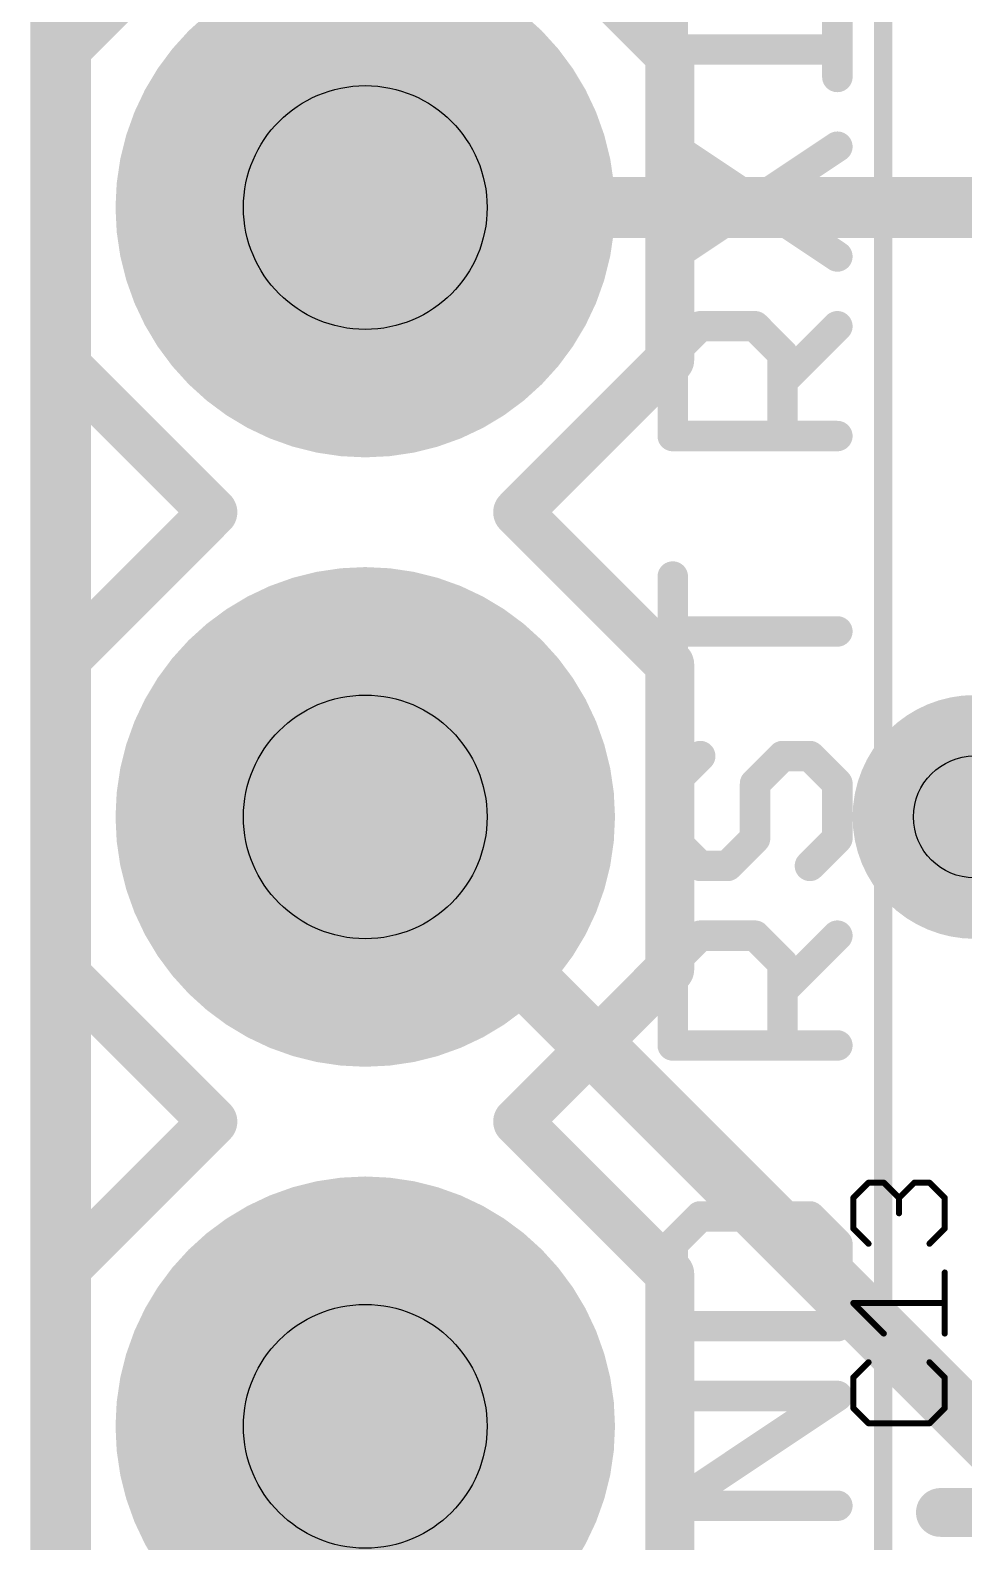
# Model space of a CAD drawing. Extents: x -32 to 75, y -15 to 35.
# Drawn here: x -0.13 to 3.77, y 21.11 to 27.41 of the extents above; entities that cross this region are included whole.
import ezdxf

# ---------------------------------------------------------------- set-up
doc = ezdxf.new("R2010")
doc.units = 0
for name, color, linetype in [('1', 12, 'CONTINUOUS'), ('16', 132, 'CONTINUOUS'), ('17', 110, 'CONTINUOUS'), ('18', 110, 'CONTINUOUS'), ('20', 53, 'CONTINUOUS'), ('21', 41, 'CONTINUOUS'), ('22', 40, 'CONTINUOUS'), ('25', 253, 'CONTINUOUS'), ('29', 253, 'CONTINUOUS'), ('30', 253, 'CONTINUOUS'), ('44', 253, 'CONTINUOUS'), ('51', 53, 'CONTINUOUS'), ('52', 253, 'CONTINUOUS')]:
    doc.layers.add(name, color=color, linetype=linetype)

# ---------------------------------------------------------------- blocks, each defined once
blk = doc.blocks.new('RECT')
blk.add_solid([(-0.5, -0.5), (0.5, -0.5), (-0.5, 0.5), (0.5, 0.5)])
blk = doc.blocks.new('ROUNDP')
at = {"const_width": 0.5}
blk.add_lwpolyline([(0, -0.25, 1), (0, 0.25, 1), (0, -0.25)], format="xyb", dxfattribs=at)
blk = doc.blocks.new('ROUNDV')
at = {"const_width": 0.5}
blk.add_lwpolyline([(0, -0.25, 1), (0, 0.25, 1), (0, -0.25)], format="xyb", dxfattribs=at)

msp = doc.modelspace()

# ---------------------------------------------------------------- linework, layer by layer
at = {"layer": '1', "const_width": 0.254}
msp.add_lwpolyline([(0, 0), (0, 33.02)], dxfattribs=at)
at = {"layer": '16', "const_width": 0.254}
for points in [[(0, 0), (0, 33.02)], [(4.699, 26.67), (1.27, 26.67)], [(5.08, 20.32), (1.27, 24.13)]]:
    msp.add_lwpolyline(points, dxfattribs=at)
at = {"layer": '16', "const_width": 0.127}
for points in [[(1.27, 26.7335, 1), (1.27, 26.6065)], [(1.3149, 24.1749, 1), (1.2251, 24.0851)]]:
    msp.add_lwpolyline(points, format="xyb", dxfattribs=at)
at = {"layer": '20', "const_width": 0.2032}
msp.add_lwpolyline([(0, 33.02), (0, 0)], dxfattribs=at)
at = {"layer": '21'}
for points, const_width in [([(2.5521, 27.2143), (2.5521, 27.4431)], 0.127), ([(3.2385, 27.2143), (3.2385, 27.4431)], 0.127), ([(3.2385, 27.3287), (2.5521, 27.3287)], 0.127), ([(2.5521, 26.4659), (3.2385, 26.9235)], 0.127), ([(2.5521, 26.9235), (3.2385, 26.4659)], 0.127), ([(2.5521, 26.0607), (2.6665, 26.1751)], 0.127), ([(2.6665, 26.1751), (2.8953, 26.1751)], 0.127), ([(2.8953, 26.1751), (3.0097, 26.0607)], 0.127), ([(3.0097, 25.9463), (3.2385, 26.1751)], 0.127), ([(2.5521, 25.7175), (2.5521, 26.0607)], 0.127), ([(3.0097, 26.0607), (3.0097, 25.7175)], 0.127), ([(3.2385, 25.7175), (2.5521, 25.7175)], 0.127), ([(2.5521, 24.6743), (2.5521, 25.1319)], 0.127), ([(3.2385, 24.9031), (2.5521, 24.9031)], 0.127), ([(2.6665, 24.3835), (2.5521, 24.2691)], 0.127), ([(2.8953, 24.2691), (3.0097, 24.3835)], 0.127), ([(3.0097, 24.3835), (3.1241, 24.3835)], 0.127), ([(3.1241, 24.3835), (3.2385, 24.2691)], 0.127), ([(2.5521, 24.2691), (2.5521, 24.0403)], 0.127), ([(2.8953, 24.0403), (2.8953, 24.2691)], 0.127), ([(3.2385, 24.2691), (3.2385, 24.0403)], 0.127), ([(2.5521, 24.0403), (2.6665, 23.9259)], 0.127), ([(2.7809, 23.9259), (2.8953, 24.0403)], 0.127), ([(3.2385, 24.0403), (3.1241, 23.9259)], 0.127), ([(2.6665, 23.9259), (2.7809, 23.9259)], 0.127), ([(2.5521, 23.5207), (2.6665, 23.6351)], 0.127), ([(2.6665, 23.6351), (2.8953, 23.6351)], 0.127), ([(2.8953, 23.6351), (3.0097, 23.5207)], 0.127), ([(3.0097, 23.4063), (3.2385, 23.6351)], 0.127), ([(2.5521, 23.1775), (2.5521, 23.5207)], 0.127), ([(3.0097, 23.5207), (3.0097, 23.1775)], 0.127), ([(3.2385, 23.1775), (2.5521, 23.1775)], 0.127), ([(2.6665, 22.4649), (2.5521, 22.3505)], 0.127), ([(3.1241, 22.4649), (2.6665, 22.4649)], 0.127), ([(3.2385, 22.3505), (3.1241, 22.4649)], 0.127), ([(2.5521, 22.3505), (2.5521, 22.0073)], 0.127), ([(3.2385, 22.0073), (3.2385, 22.3505)], 0.127), ([(2.5521, 22.0073), (3.2385, 22.0073)], 0.127), ([(2.5521, 21.2589), (3.2385, 21.7165)], 0.127), ([(3.2385, 21.7165), (2.5521, 21.7165)], 0.127), ([(3.2385, 21.2589), (2.5521, 21.2589)], 0.127), ([(3.668, 21.231), (4.968, 21.231)], 0.2032)]:
    msp.add_lwpolyline(points, dxfattribs=dict(at, const_width=const_width))
for points, const_width in [([(2.5521, 27.3605, 1), (2.5521, 27.297)], 0.0635), ([(3.2385, 27.297, 1), (3.2385, 27.3605)], 0.0635), ([(2.5204, 27.2143, 1), (2.5839, 27.2143)], 0.0635), ([(3.2067, 27.2143, 1), (3.2703, 27.2143)], 0.0635), ([(2.5697, 26.9499, 1), (2.5345, 26.8971)], 0.0635), ([(3.2561, 26.8971, 1), (3.2209, 26.9499)], 0.0635), ([(2.5345, 26.4923, 1), (2.5697, 26.4395)], 0.0635), ([(3.2209, 26.4395, 1), (3.2561, 26.4923)], 0.0635), ([(2.6665, 26.2068, 1), (2.6665, 26.1433)], 0.0635), ([(2.689, 26.1526, 1), (2.6441, 26.1975)], 0.0635), ([(2.9178, 26.1975, 1), (2.8729, 26.1526)], 0.0635), ([(2.8953, 26.1433, 1), (2.8953, 26.2068)], 0.0635), ([(3.261, 26.1526, 1), (3.216, 26.1975)], 0.0635), ([(2.5839, 26.0607, 1), (2.5204, 26.0607)], 0.0635), ([(2.5297, 26.0831, 1), (2.5746, 26.0382)], 0.0635), ([(3.0415, 26.0607, 1), (2.978, 26.0607)], 0.0635), ([(2.9873, 26.0382, 1), (3.0322, 26.0831)], 0.0635), ([(2.9873, 25.9687, 1), (3.0322, 25.9238)], 0.0635), ([(2.5521, 25.7492, 1), (2.5521, 25.6858)], 0.0635), ([(3.2385, 25.6858, 1), (3.2385, 25.7492)], 0.0635), ([(2.5204, 25.7175, 1), (2.5839, 25.7175)], 0.0635), ([(2.978, 25.7175, 1), (3.0415, 25.7175)], 0.0635), ([(2.5839, 25.1319, 1), (2.5204, 25.1319)], 0.0635), ([(2.5521, 24.9349, 1), (2.5521, 24.8714)], 0.0635), ([(3.2385, 24.8714, 1), (3.2385, 24.9349)], 0.0635), ([(2.5204, 24.6743, 1), (2.5839, 24.6743)], 0.0635), ([(2.689, 24.3611, 1), (2.6441, 24.406)], 0.0635), ([(3.0097, 24.4153, 1), (3.0097, 24.3518)], 0.0635), ([(3.0322, 24.3611, 1), (2.9873, 24.406)], 0.0635), ([(3.1466, 24.406, 1), (3.1017, 24.3611)], 0.0635), ([(3.1241, 24.3518, 1), (3.1241, 24.4153)], 0.0635), ([(2.5839, 24.2691, 1), (2.5204, 24.2691)], 0.0635), ([(2.5297, 24.2916, 1), (2.5746, 24.2467)], 0.0635), ([(2.9271, 24.2691, 1), (2.8636, 24.2691)], 0.0635), ([(2.8729, 24.2916, 1), (2.9178, 24.2467)], 0.0635), ([(3.2703, 24.2691, 1), (3.2067, 24.2691)], 0.0635), ([(3.216, 24.2467, 1), (3.261, 24.2916)], 0.0635), ([(2.5746, 24.0628, 1), (2.5297, 24.0179)], 0.0635), ([(2.5204, 24.0403, 1), (2.5839, 24.0403)], 0.0635), ([(2.8636, 24.0403, 1), (2.9271, 24.0403)], 0.0635), ([(2.9178, 24.0179, 1), (2.8729, 24.0628)], 0.0635), ([(3.2067, 24.0403, 1), (3.2703, 24.0403)], 0.0635), ([(3.261, 24.0179, 1), (3.216, 24.0628)], 0.0635), ([(2.6665, 23.9577, 1), (2.6665, 23.8942)], 0.0635), ([(2.6441, 23.9035, 1), (2.689, 23.9484)], 0.0635), ([(2.7585, 23.9484, 1), (2.8034, 23.9035)], 0.0635), ([(2.7809, 23.8942, 1), (2.7809, 23.9577)], 0.0635), ([(3.1017, 23.9484, 1), (3.1466, 23.9035)], 0.0635), ([(2.6665, 23.6668, 1), (2.6665, 23.6033)], 0.0635), ([(2.689, 23.6126, 1), (2.6441, 23.6575)], 0.0635), ([(2.9178, 23.6575, 1), (2.8729, 23.6126)], 0.0635), ([(2.8953, 23.6033, 1), (2.8953, 23.6668)], 0.0635), ([(3.261, 23.6126, 1), (3.216, 23.6575)], 0.0635), ([(2.5839, 23.5207, 1), (2.5204, 23.5207)], 0.0635), ([(2.5297, 23.5431, 1), (2.5746, 23.4982)], 0.0635), ([(3.0415, 23.5207, 1), (2.978, 23.5207)], 0.0635), ([(2.9873, 23.4982, 1), (3.0322, 23.5431)], 0.0635), ([(2.9873, 23.4287, 1), (3.0322, 23.3838)], 0.0635), ([(2.5521, 23.2093, 1), (2.5521, 23.1458)], 0.0635), ([(2.5204, 23.1775, 1), (2.5839, 23.1775)], 0.0635), ([(2.978, 23.1775, 1), (3.0415, 23.1775)], 0.0635), ([(3.2385, 23.1458, 1), (3.2385, 23.2093)], 0.0635), ([(2.6665, 22.4967, 1), (2.6665, 22.4332)], 0.0635), ([(2.689, 22.4425, 1), (2.6441, 22.4874)], 0.0635), ([(3.1466, 22.4874, 1), (3.1017, 22.4425)], 0.0635), ([(3.1241, 22.4332, 1), (3.1241, 22.4967)], 0.0635), ([(2.5839, 22.3505, 1), (2.5204, 22.3505)], 0.0635), ([(2.5297, 22.373, 1), (2.5746, 22.3281)], 0.0635), ([(3.2703, 22.3505, 1), (3.2067, 22.3505)], 0.0635), ([(3.216, 22.3281, 1), (3.261, 22.373)], 0.0635), ([(2.5521, 22.0391, 1), (2.5521, 21.9756)], 0.0635), ([(3.2385, 21.9756, 1), (3.2385, 22.0391)], 0.0635), ([(2.5204, 22.0073, 1), (2.5839, 22.0073)], 0.0635), ([(3.2067, 22.0073, 1), (3.2703, 22.0073)], 0.0635), ([(2.5521, 21.7483, 1), (2.5521, 21.6848)], 0.0635), ([(3.2561, 21.6901, 1), (3.2209, 21.7429)], 0.0635), ([(3.2385, 21.6848, 1), (3.2385, 21.7483)], 0.0635), ([(2.5521, 21.2907, 1), (2.5521, 21.2272)], 0.0635), ([(2.5345, 21.2853, 1), (2.5697, 21.2325)], 0.0635), ([(3.2385, 21.2272, 1), (3.2385, 21.2907)], 0.0635), ([(3.668, 21.2818, 1), (3.668, 21.1802)], 0.1016)]:
    msp.add_lwpolyline(points, format="xyb", dxfattribs=dict(at, const_width=const_width))
at = {"layer": '22', "const_width": 0.2032}
for points in [[(0.635, 27.94), (0, 27.305)], [(2.54, 27.305), (1.905, 27.94)], [(0, 27.305), (0, 26.035)], [(2.54, 26.035), (2.54, 27.305)], [(0.635, 25.4), (0, 26.035)], [(2.54, 26.035), (1.905, 25.4)], [(0.635, 25.4), (0, 24.765)], [(2.54, 24.765), (1.905, 25.4)], [(0, 24.765), (0, 23.495)], [(2.54, 23.495), (2.54, 24.765)], [(0.635, 22.86), (0, 23.495)], [(2.54, 23.495), (1.905, 22.86)], [(0.635, 22.86), (0, 22.225)], [(2.54, 22.225), (1.905, 22.86)], [(0, 22.225), (0, 20.955)], [(2.54, 20.955), (2.54, 22.225)]]:
    msp.add_lwpolyline(points, dxfattribs=at)
at = {"layer": '22', "const_width": 0.1016}
for points in [[(0.0508, 27.305, 1), (-0.0508, 27.305)], [(2.5908, 27.305, 1), (2.4892, 27.305)], [(-0.0359, 27.3409, 1), (0.0359, 27.2691)], [(2.5041, 27.2691, 1), (2.5759, 27.3409)], [(0.0359, 26.0709, 1), (-0.0359, 25.9991)], [(-0.0508, 26.035, 1), (0.0508, 26.035)], [(2.4892, 26.035, 1), (2.5908, 26.035)], [(2.5759, 25.9991, 1), (2.5041, 26.0709)], [(0.6709, 25.3641, 1), (0.5991, 25.4359)], [(0.5991, 25.3641, 1), (0.6709, 25.4359)], [(1.9409, 25.4359, 1), (1.8691, 25.3641)], [(1.8691, 25.4359, 1), (1.9409, 25.3641)], [(0.0508, 24.765, 1), (-0.0508, 24.765)], [(-0.0359, 24.8009, 1), (0.0359, 24.7291)], [(2.5908, 24.765, 1), (2.4892, 24.765)], [(2.5041, 24.7291, 1), (2.5759, 24.8009)], [(0.0359, 23.5309, 1), (-0.0359, 23.4591)], [(2.5759, 23.4591, 1), (2.5041, 23.5309)], [(-0.0508, 23.495, 1), (0.0508, 23.495)], [(2.4892, 23.495, 1), (2.5908, 23.495)], [(0.6709, 22.8241, 1), (0.5991, 22.8959)], [(0.5991, 22.8241, 1), (0.6709, 22.8959)], [(1.9409, 22.8959, 1), (1.8691, 22.8241)], [(1.8691, 22.8959, 1), (1.9409, 22.8241)], [(0.0508, 22.225, 1), (-0.0508, 22.225)], [(-0.0359, 22.2609, 1), (0.0359, 22.1891)], [(2.5908, 22.225, 1), (2.4892, 22.225)], [(2.5041, 22.1891, 1), (2.5759, 22.2609)]]:
    msp.add_lwpolyline(points, format="xyb", dxfattribs=at)
at = {"layer": '25', "const_width": 0.0254}
for points in [[(3.305, 22.5418), (3.3685, 22.6053)], [(3.3685, 22.6053), (3.4321, 22.6053)], [(3.4321, 22.6053), (3.4956, 22.5418)], [(3.4956, 22.5418), (3.5592, 22.6053)], [(3.5592, 22.6053), (3.6227, 22.6053)], [(3.6227, 22.6053), (3.6863, 22.5418)], [(3.305, 22.4147), (3.305, 22.5418)], [(3.4956, 22.5418), (3.4956, 22.4782)], [(3.6863, 22.5418), (3.6863, 22.4147)], [(3.3685, 22.3511), (3.305, 22.4147)], [(3.6863, 22.4147), (3.6227, 22.3511)], [(3.6863, 21.9769), (3.6863, 22.2311)], [(3.4321, 21.9769), (3.305, 22.104)], [(3.305, 22.104), (3.6863, 22.104)], [(3.3685, 21.8569), (3.305, 21.7934)], [(3.6863, 21.7934), (3.6227, 21.8569)], [(3.305, 21.7934), (3.305, 21.6663)], [(3.6863, 21.6663), (3.6863, 21.7934)], [(3.305, 21.6663), (3.3685, 21.6027)], [(3.6227, 21.6027), (3.6863, 21.6663)], [(3.3685, 21.6027), (3.6227, 21.6027)]]:
    msp.add_lwpolyline(points, dxfattribs=at)
at = {"layer": '25', "const_width": 0.0127}
for points in [[(3.3685, 22.6117, 1), (3.3685, 22.599)], [(3.373, 22.6008, 1), (3.364, 22.6098)], [(3.4366, 22.6098, 1), (3.4276, 22.6008)], [(3.4321, 22.599, 1), (3.4321, 22.6117)], [(3.5592, 22.6117, 1), (3.5592, 22.599)], [(3.5637, 22.6008, 1), (3.5547, 22.6098)], [(3.6272, 22.6098, 1), (3.6183, 22.6008)], [(3.6227, 22.599, 1), (3.6227, 22.6117)], [(3.3113, 22.5418, 1), (3.2986, 22.5418)], [(3.502, 22.5418, 1), (3.4893, 22.5418)], [(3.6926, 22.5418, 1), (3.68, 22.5418)], [(3.3005, 22.5463, 1), (3.3095, 22.5373)], [(3.4911, 22.5463, 1), (3.5001, 22.5373)], [(3.4911, 22.5373, 1), (3.5001, 22.5463)], [(3.6818, 22.5373, 1), (3.6908, 22.5463)], [(3.4893, 22.4782, 1), (3.502, 22.4782)], [(3.2986, 22.4147, 1), (3.3113, 22.4147)], [(3.3095, 22.4192, 1), (3.3005, 22.4102)], [(3.68, 22.4147, 1), (3.6926, 22.4147)], [(3.6908, 22.4102, 1), (3.6818, 22.4192)], [(3.364, 22.3466, 1), (3.373, 22.3556)], [(3.6183, 22.3556, 1), (3.6272, 22.3466)], [(3.6926, 22.2311, 1), (3.68, 22.2311)], [(3.3095, 22.1085, 1), (3.3005, 22.0995)], [(3.305, 22.1104, 1), (3.305, 22.0977)], [(3.6863, 22.0977, 1), (3.6863, 22.1104)], [(3.4276, 21.9724, 1), (3.4366, 21.9814)], [(3.68, 21.9769, 1), (3.6926, 21.9769)], [(3.373, 21.8524, 1), (3.364, 21.8614)], [(3.6272, 21.8614, 1), (3.6183, 21.8524)], [(3.3113, 21.7934, 1), (3.2986, 21.7934)], [(3.3005, 21.7979, 1), (3.3095, 21.7889)], [(3.6926, 21.7934, 1), (3.68, 21.7934)], [(3.6818, 21.7889, 1), (3.6908, 21.7979)], [(3.2986, 21.6663, 1), (3.3113, 21.6663)], [(3.3095, 21.6707, 1), (3.3005, 21.6618)], [(3.68, 21.6663, 1), (3.6926, 21.6663)], [(3.6908, 21.6618, 1), (3.6818, 21.6707)], [(3.3685, 21.6091, 1), (3.3685, 21.5964)], [(3.364, 21.5982, 1), (3.373, 21.6072)], [(3.6183, 21.6072, 1), (3.6272, 21.5982)], [(3.6227, 21.5964, 1), (3.6227, 21.6091)]]:
    msp.add_lwpolyline(points, format="xyb", dxfattribs=at)
at = {"layer": '44'}
for centre, radius in [((1.27, 26.67), 0.508), ((1.27, 24.13), 0.508), ((3.81, 24.13), 0.254), ((1.27, 21.59), 0.508)]:
    msp.add_circle(centre, radius, dxfattribs=at)
at = {"layer": '51', "const_width": 0.0762}
msp.add_lwpolyline([(3.429, 0.508), (3.429, 29.21)], dxfattribs=at)

# ---------------------------------------------------------------- block references
at = {"layer": '17', "xscale": 1.8796, "yscale": 1.8796}
for p in [(1.27, 26.67), (1.27, 26.67), (1.27, 24.13), (1.27, 24.13), (1.27, 21.59), (1.27, 21.59)]:
    msp.add_blockref('ROUNDP', p, dxfattribs=at)
at = {"layer": '18', "xscale": 1.016, "yscale": 1.016}
msp.add_blockref('ROUNDV', (3.81, 24.13), dxfattribs=at)
msp.add_blockref('ROUNDV', (3.81, 24.13), dxfattribs=at)
at = {"layer": '29', "xscale": 2.0828, "yscale": 2.0828}
for p in [(1.27, 26.67), (1.27, 24.13), (1.27, 21.59)]:
    msp.add_blockref('ROUNDP', p, dxfattribs=at)
at = {"layer": '30', "xscale": 2.0828, "yscale": 2.0828}
for p in [(1.27, 26.67), (1.27, 24.13), (1.27, 21.59)]:
    msp.add_blockref('ROUNDP', p, dxfattribs=at)
at = {"layer": '52', "xscale": 0.508, "yscale": 0.508, "rotation": 90}
for p in [(1.27, 26.67), (1.27, 24.13), (1.27, 21.59)]:
    msp.add_blockref('RECT', p, dxfattribs=at)

doc.saveas('drawing.dxf')
